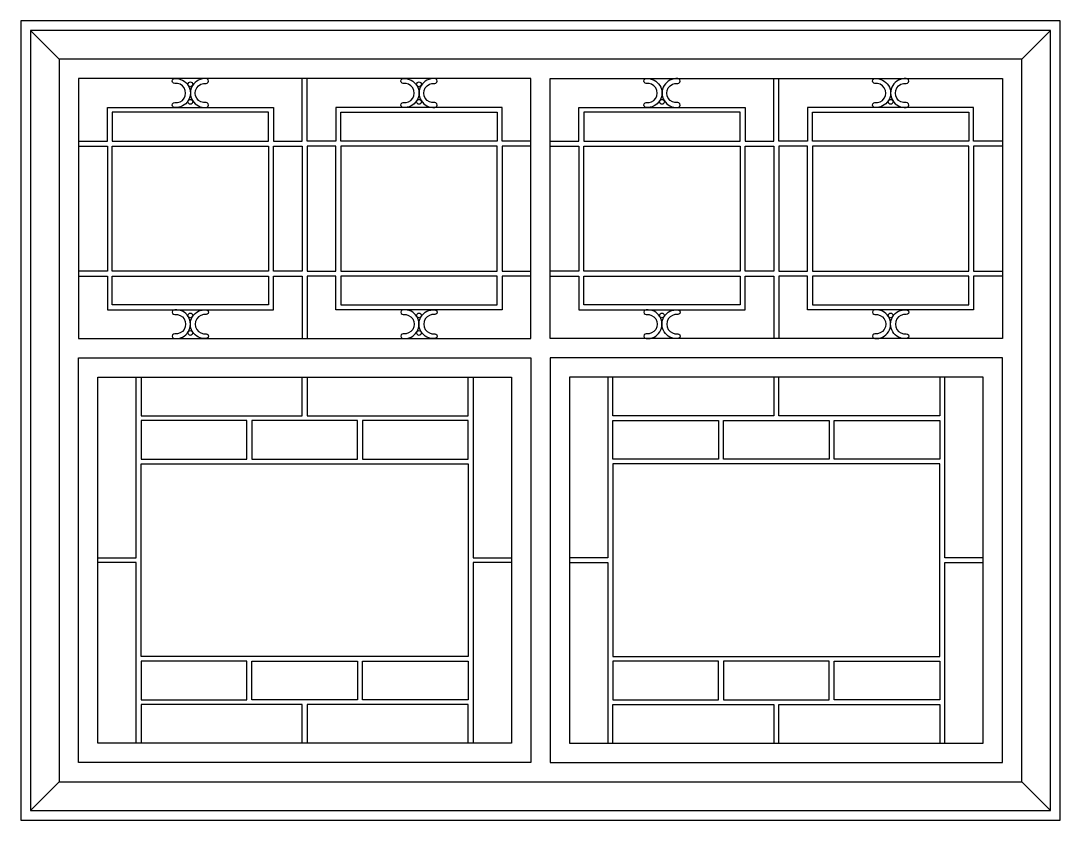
# Model space of a CAD drawing. Header units: metres. Extents: x 396 to 2556, y 3002 to 4662.
import ezdxf

# ---------------------------------------------------------------- set-up
doc = ezdxf.new("R2010")
doc.units = ezdxf.units.M
for name, color, linetype in [('3', 3, 'Continuous'), ('4', 4, 'Continuous'), ('7', 7, 'Continuous')]:
    doc.layers.add(name, color=color, linetype=linetype)

# ---------------------------------------------------------------- blocks, each defined once
blk = doc.blocks.new('窗-018')
at = {"layer": '3'}
for points in [[(20, 20), (2140, 20), (2140, 1640), (20, 1640)], [(190, 1470), (190, 1410), (515, 1410), (515, 1470)], [(990, 1470), (990, 1410), (665, 1410), (665, 1470)], [(1170, 1470), (1170, 1410), (1495, 1410), (1495, 1470)], [(1970, 1470), (1970, 1410), (1645, 1410), (1645, 1470)], [(190, 1140), (190, 1400), (515, 1400), (515, 1140)], [(525, 1140), (525, 1400), (585, 1400), (585, 1140)], [(655, 1140), (655, 1400), (595, 1400), (595, 1140)], [(990, 1140), (990, 1400), (665, 1400), (665, 1140)], [(1170, 1140), (1170, 1400), (1495, 1400), (1495, 1140)], [(1505, 1140), (1505, 1400), (1565, 1400), (1565, 1140)], [(1635, 1140), (1635, 1400), (1575, 1400), (1575, 1140)], [(1970, 1140), (1970, 1400), (1645, 1400), (1645, 1140)], [(515, 1130), (515, 1070), (190, 1070), (190, 1130)], [(665, 1130), (665, 1070), (990, 1070), (990, 1130)], [(1495, 1130), (1495, 1070), (1170, 1070), (1170, 1130)], [(1645, 1130), (1645, 1070), (1970, 1070), (1970, 1130)], [(250, 750), (470, 750), (470, 830), (250, 830)], [(480, 830), (480, 750), (700, 750), (700, 830)], [(710, 750), (930, 750), (930, 830), (710, 830)], [(1450, 750), (1230, 750), (1230, 830), (1450, 830)], [(1680, 830), (1680, 750), (1460, 750), (1460, 830)], [(1910, 750), (1690, 750), (1690, 830), (1910, 830)], [(930, 740), (930, 340), (250, 340), (250, 740)], [(1230, 740), (1230, 340), (1910, 340), (1910, 740)], [(470, 250), (470, 330), (250, 330), (250, 250)], [(700, 330), (700, 250), (480, 250), (480, 330)], [(710, 330), (930, 330), (930, 250), (710, 250)], [(1450, 330), (1230, 330), (1230, 250), (1450, 250)], [(1460, 330), (1460, 250), (1680, 250), (1680, 330)], [(1690, 250), (1690, 330), (1910, 330), (1910, 250)]]:
    blk.add_lwpolyline(points, close=True, dxfattribs=at)
for points in [[(120, 1410), (180, 1410), (180, 1480), (525, 1480), (525, 1410), (585, 1410), (585, 1540)], [(1060, 1410), (1000, 1410), (1000, 1480), (655, 1480), (655, 1410), (595, 1410), (595, 1540)], [(1100, 1410), (1160, 1410), (1160, 1480), (1505, 1480), (1505, 1410), (1565, 1410), (1565, 1540)], [(2040, 1410), (1980, 1410), (1980, 1480), (1635, 1480), (1635, 1410), (1575, 1410), (1575, 1540)], [(120, 1400), (180, 1400), (180, 1140), (120, 1140)], [(1060, 1400), (1000, 1400), (1000, 1140), (1060, 1140)], [(1100, 1400), (1160, 1400), (1160, 1140), (1100, 1140)], [(2040, 1400), (1980, 1400), (1980, 1140), (2040, 1140)], [(120, 1130), (180, 1130), (180, 1060), (525, 1060), (525, 1130), (585, 1130), (585, 1000)], [(1060, 1130), (1000, 1130), (1000, 1060), (655, 1060), (655, 1130), (595, 1130), (595, 1000)], [(1100, 1130), (1160, 1130), (1160, 1060), (1505, 1060), (1505, 1130), (1565, 1130), (1565, 1000)], [(2040, 1130), (1980, 1130), (1980, 1060), (1635, 1060), (1635, 1130), (1575, 1130), (1575, 1000)], [(160, 545), (240, 545), (240, 920)], [(250, 920), (250, 840), (585, 840), (585, 920)], [(595, 920), (595, 840), (930, 840), (930, 920)], [(940, 920), (940, 545), (1020, 545)], [(1220, 920), (1220, 545), (1140, 545)], [(1565, 920), (1565, 840), (1230, 840), (1230, 920)], [(1910, 920), (1910, 840), (1575, 840), (1575, 920)], [(2000, 545), (1920, 545), (1920, 920)], [(240, 160), (240, 535), (160, 535)], [(1020, 535), (940, 535), (940, 160)], [(1140, 535), (1220, 535), (1220, 160)], [(1920, 160), (1920, 535), (2000, 535)], [(585, 160), (585, 240), (250, 240), (250, 160)], [(930, 160), (930, 240), (595, 240), (595, 160)], [(1230, 160), (1230, 240), (1565, 240), (1565, 160)], [(1575, 160), (1575, 240), (1910, 240), (1910, 160)]]:
    blk.add_lwpolyline(points, dxfattribs=at)
for points in [[(319.86, 1490.06, 1.14), (319.86, 1529.95, -1.01), (319.86, 1539.87, -1.09), (319.86, 1480.13, -1.01)], [(385.14, 1490.06, -1.14), (385.14, 1529.95, 1.01), (385.14, 1539.87, 1.09), (385.14, 1480.13, 1.01)], [(794.86, 1490.06, 1.14), (794.86, 1529.95, -1.01), (794.86, 1539.87, -1.09), (794.86, 1480.13, -1.01)], [(860.14, 1490.06, -1.14), (860.14, 1529.95, 1.01), (860.14, 1539.87, 1.09), (860.14, 1480.13, 1.01)], [(1299.86, 1490.06, 1.14), (1299.86, 1529.95, -1.01), (1299.86, 1539.87, -1.09), (1299.86, 1480.13, -1.01)], [(1365.14, 1490.06, -1.14), (1365.14, 1529.95, 1.01), (1365.14, 1539.87, 1.09), (1365.14, 1480.13, 1.01)], [(1774.86, 1490.06, 1.14), (1774.86, 1529.95, -1.01), (1774.86, 1539.87, -1.09), (1774.86, 1480.13, -1.01)], [(1840.14, 1490.06, -1.14), (1840.14, 1529.95, 1.01), (1840.14, 1539.87, 1.09), (1840.14, 1480.13, 1.01)], [(319.86, 1049.94, -1.14), (319.86, 1010.05, 1.01), (319.86, 1000.13, 1.09), (319.86, 1059.87, 1.01)], [(385.14, 1049.94, 1.14), (385.14, 1010.05, -1.01), (385.14, 1000.13, -1.09), (385.14, 1059.87, -1.01)], [(794.86, 1049.94, -1.14), (794.86, 1010.05, 1.01), (794.86, 1000.13, 1.09), (794.86, 1059.87, 1.01)], [(860.14, 1049.94, 1.14), (860.14, 1010.05, -1.01), (860.14, 1000.13, -1.09), (860.14, 1059.87, -1.01)], [(1299.86, 1049.94, -1.14), (1299.86, 1010.05, 1.01), (1299.86, 1000.13, 1.09), (1299.86, 1059.87, 1.01)], [(1365.14, 1049.94, 1.14), (1365.14, 1010.05, -1.01), (1365.14, 1000.13, -1.09), (1365.14, 1059.87, -1.01)], [(1774.86, 1049.94, -1.14), (1774.86, 1010.05, 1.01), (1774.86, 1000.13, 1.09), (1774.86, 1059.87, 1.01)], [(1840.14, 1049.94, 1.14), (1840.14, 1010.05, -1.01), (1840.14, 1000.13, -1.09), (1840.14, 1059.87, -1.01)]]:
    blk.add_lwpolyline(points, format="xyb", close=True, dxfattribs=at)
for centre in [(352.4, 1528.18), (827.6, 1528.18), (352.4, 1491.82), (827.6, 1491.82), (1332.4, 1491.82), (1807.6, 1491.82), (352.4, 1048.18), (827.6, 1048.18), (1332.4, 1048.18), (1807.6, 1048.18), (352.4, 1011.82), (827.6, 1011.82)]:
    blk.add_circle(centre, 5, dxfattribs=at)
at = {"layer": '4'}
for points in [[(0, 0), (2160, 0), (2160, 1660), (0, 1660)], [(80, 80), (2080, 80), (2080, 1580), (80, 1580)]]:
    blk.add_lwpolyline(points, close=True, dxfattribs=at)
at = {"layer": '7'}
for p, q in [((80, 1580), (20, 1640)), ((2140, 1640), (2080, 1580)), ((80, 80), (20, 20)), ((2080, 80), (2140, 20))]:
    blk.add_line(p, q, dxfattribs=at)
for points in [[(1060, 1000), (1060, 1540), (120, 1540), (120, 1000)], [(1100, 1000), (1100, 1540), (2040, 1540), (2040, 1000)], [(1060, 120), (120, 120), (120, 960), (1060, 960)], [(1100, 120), (2040, 120), (2040, 960), (1100, 960)], [(1020, 160), (160, 160), (160, 920), (1020, 920)], [(1140, 160), (2000, 160), (2000, 920), (1140, 920)]]:
    blk.add_lwpolyline(points, close=True, dxfattribs=at)

msp = doc.modelspace()

# ---------------------------------------------------------------- block references
at = {"layer": '3'}
msp.add_blockref('窗-018', (395.7, 3001.59), dxfattribs=at)

doc.saveas('drawing.dxf')
